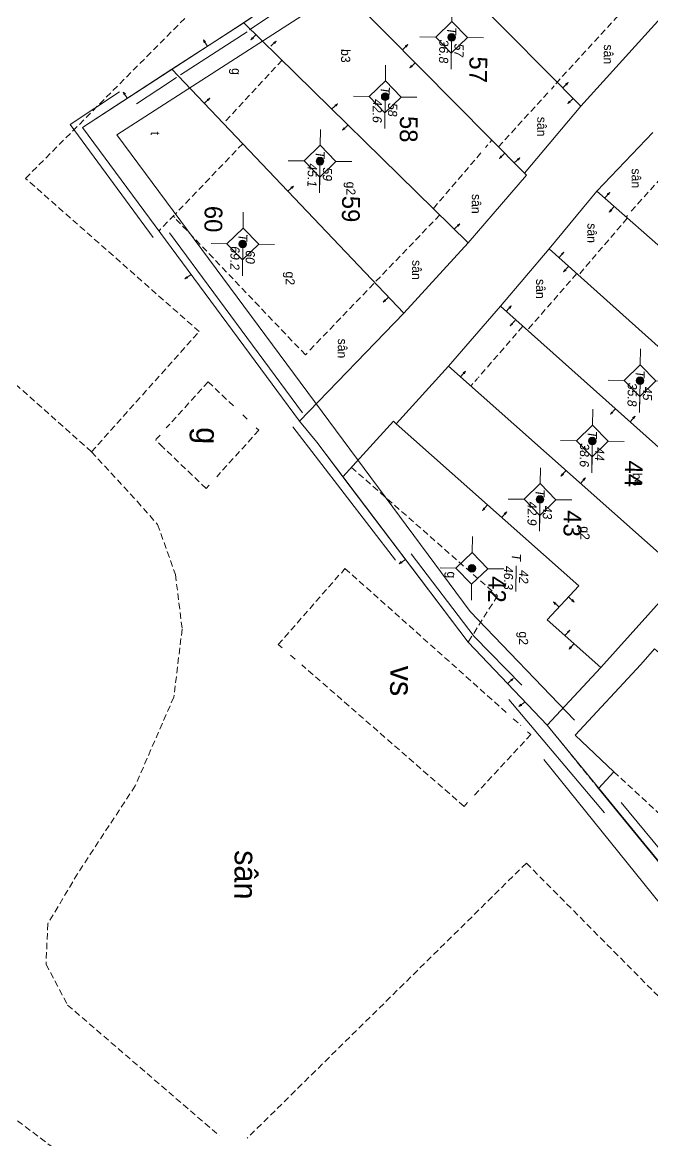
# Model space of a CAD drawing. Extents: x 601689 to 602595, y 1189742 to 1190763.
# Drawn here: x 602090.11 to 602114.89, y 1190480.78 to 1190524.76 of the extents above; entities that cross this region are included whole.
import ezdxf
from ezdxf.enums import TextEntityAlignment as Align

# ---------------------------------------------------------------- set-up
doc = ezdxf.new("R2010")
doc.units = 0
doc.header["$MEASUREMENT"] = 0
doc.linetypes.add('HIDDEN', pattern=[0.375, 0.25, -0.125])
for name, color, linetype in [('10', 250, 'Continuous'), ('11', 7, 'Continuous'), ('13', 7, 'Continuous'), ('14', 7, 'Continuous'), ('15', 7, 'Continuous'), ('16', 7, 'Continuous'), ('22', 7, 'Continuous'), ('53', 7, 'Continuous'), ('57', 7, 'Continuous')]:
    doc.layers.add(name, color=color, linetype=linetype)
doc.styles.add('TXT', font='vnshx.shx')

# ---------------------------------------------------------------- blocks, each defined once
blk = doc.blocks.new('NH3R')
at = {"layer": '16', "color": 7, "linetype": 'Continuous', "lineweight": 0}
for p, q in [((0, 0), (0.297, -0.005)), ((0.297, -0.005), (0.186, 0.031)), ((0.297, -0.005), (0.189, -0.033))]:
    blk.add_line(p, q, dxfattribs=at)
blk = doc.blocks.new('*M2149214921492149')
at = {"layer": '13', "color": 3, "linetype": 'Continuous', "lineweight": 0}
blk.add_line((602329.837, 1189775.852), (602330.857, 1189775.852), dxfattribs=at)
at = {"layer": '13', "color": 3, "linetype": 'Continuous', "lineweight": 0, "style": 'TXT', "oblique": 7.6055}
for s, p in [('45', (602329.987, 1189776.152)), ('35.8', (602329.837, 1189775.552))]:
    blk.add_text(s, height=0.36, dxfattribs=at).set_placement(p, align=Align.MIDDLE_LEFT)
blk.add_text('T', height=0.36, dxfattribs=at).set_placement((602329.64, 1189775.852), align=Align.MIDDLE_RIGHT)
blk = doc.blocks.new('*M2150215021502150')
at = {"layer": '13', "color": 3, "linetype": 'Continuous', "lineweight": 0}
blk.add_line((602332.243, 1189774.009), (602333.263, 1189774.009), dxfattribs=at)
at = {"layer": '13', "color": 3, "linetype": 'Continuous', "lineweight": 0, "style": 'TXT', "oblique": 7.6055}
blk.add_text('T', height=0.36, dxfattribs=at).set_placement((602332.046, 1189774.009), align=Align.MIDDLE_RIGHT)
for s, p in [('44', (602332.393, 1189774.309)), ('38.6', (602332.243, 1189773.709))]:
    blk.add_text(s, height=0.36, dxfattribs=at).set_placement(p, align=Align.MIDDLE_LEFT)
blk = doc.blocks.new('*M2152215221522152')
at = {"layer": '13', "color": 3, "linetype": 'Continuous', "lineweight": 0}
blk.add_line((602334.571, 1189771.986), (602335.591, 1189771.986), dxfattribs=at)
at = {"layer": '13', "color": 3, "linetype": 'Continuous', "lineweight": 0, "style": 'TXT', "oblique": 7.6055}
for s, p in [('43', (602334.721, 1189772.286)), ('42.9', (602334.571, 1189771.686))]:
    blk.add_text(s, height=0.36, dxfattribs=at).set_placement(p, align=Align.MIDDLE_LEFT)
blk.add_text('T', height=0.36, dxfattribs=at).set_placement((602334.374, 1189771.986), align=Align.MIDDLE_RIGHT)
blk = doc.blocks.new('*M2155215521552155')
at = {"layer": '13', "color": 3, "linetype": 'Continuous', "lineweight": 0}
blk.add_line((602337.322, 1189769.348), (602338.342, 1189769.348), dxfattribs=at)
at = {"layer": '13', "color": 3, "linetype": 'Continuous', "lineweight": 0, "style": 'TXT', "oblique": 7.6055}
for s, p in [('42', (602337.472, 1189769.648)), ('46.3', (602337.322, 1189769.048))]:
    blk.add_text(s, height=0.36, dxfattribs=at).set_placement(p, align=Align.MIDDLE_LEFT)
blk.add_text('T', height=0.36, dxfattribs=at).set_placement((602337.125, 1189769.348), align=Align.MIDDLE_RIGHT)
blk = doc.blocks.new('*M2156215621562156')
at = {"layer": '13', "color": 3, "linetype": 'Continuous', "lineweight": 0}
blk.add_line((602316.447, 1189768.246), (602317.467, 1189768.246), dxfattribs=at)
at = {"layer": '13', "color": 3, "linetype": 'Continuous', "lineweight": 0, "style": 'TXT', "oblique": 7.6055}
blk.add_text('T', height=0.36, dxfattribs=at).set_placement((602316.25, 1189768.246), align=Align.MIDDLE_RIGHT)
for s, p in [('57', (602316.597, 1189768.546)), ('36.8', (602316.447, 1189767.946))]:
    blk.add_text(s, height=0.36, dxfattribs=at).set_placement(p, align=Align.MIDDLE_LEFT)
blk = doc.blocks.new('*M2158215821582158')
at = {"layer": '13', "color": 3, "linetype": 'Continuous', "lineweight": 0}
blk.add_line((602318.822, 1189765.669), (602319.842, 1189765.669), dxfattribs=at)
at = {"layer": '13', "color": 3, "linetype": 'Continuous', "lineweight": 0, "style": 'TXT', "oblique": 7.6055}
blk.add_text('T', height=0.36, dxfattribs=at).set_placement((602318.625, 1189765.669), align=Align.MIDDLE_RIGHT)
for s, p in [('58', (602318.972, 1189765.969)), ('42.6', (602318.822, 1189765.369))]:
    blk.add_text(s, height=0.36, dxfattribs=at).set_placement(p, align=Align.MIDDLE_LEFT)
blk = doc.blocks.new('*M2160216021602160')
at = {"layer": '13', "color": 3, "linetype": 'Continuous', "lineweight": 0}
blk.add_line((602321.391, 1189763.145), (602322.411, 1189763.145), dxfattribs=at)
at = {"layer": '13', "color": 3, "linetype": 'Continuous', "lineweight": 0, "style": 'TXT', "oblique": 7.6055}
for s, p in [('59', (602321.541, 1189763.445)), ('45.1', (602321.391, 1189762.845))]:
    blk.add_text(s, height=0.36, dxfattribs=at).set_placement(p, align=Align.MIDDLE_LEFT)
blk.add_text('T', height=0.36, dxfattribs=at).set_placement((602321.194, 1189763.145), align=Align.MIDDLE_RIGHT)
blk = doc.blocks.new('*M2162216221622162')
at = {"layer": '13', "color": 3, "linetype": 'Continuous', "lineweight": 0}
blk.add_line((602324.692, 1189760.157), (602325.712, 1189760.157), dxfattribs=at)
at = {"layer": '13', "color": 3, "linetype": 'Continuous', "lineweight": 0, "style": 'TXT', "oblique": 7.6055}
for s, p in [('60', (602324.842, 1189760.457)), ('69.2', (602324.692, 1189759.857))]:
    blk.add_text(s, height=0.36, dxfattribs=at).set_placement(p, align=Align.MIDDLE_LEFT)
blk.add_text('T', height=0.36, dxfattribs=at).set_placement((602324.495, 1189760.157), align=Align.MIDDLE_RIGHT)
blk = doc.blocks.new('CENTRD')
at = {"layer": '11', "linetype": 'Continuous', "lineweight": 0}
h = blk.add_hatch(color=2, dxfattribs=at)
edge = h.paths.add_edge_path()
edge.add_arc((0, 0), 0.15, 0, 360)
at = {"layer": '11', "color": 2, "linetype": 'Continuous', "lineweight": 0}
for p, q in [((0, 1.25), (0, 0.625)), ((0, 0.625), (-0.625, 0)), ((0.625, 0), (0, 0.625)), ((-0.625, 0), (-1.25, 0)), ((-0.625, 0), (0, -0.625)), ((0, -0.625), (0.625, 0)), ((1.25, 0), (0.625, 0)), ((0, -0.625), (0, -1.25))]:
    blk.add_line(p, q, dxfattribs=at)
blk.add_circle((0, 0), 0.15, dxfattribs=at)

msp = doc.modelspace()

# ---------------------------------------------------------------- linework, layer by layer
at = {"layer": '10', "color": 7, "linetype": 'Continuous', "lineweight": 0}
for p, q in [((602112.06, 1190521.465), (602104.919, 1190528.704)), ((602101.904, 1190526.865), (602098.815, 1190524.748)), ((602109.844, 1190518.836), (602101.904, 1190526.865)), ((602098.815, 1190524.748), (602095.989, 1190522.916)), ((602107.636, 1190516.096), (602098.815, 1190524.748)), ((602105.108, 1190513.32), (602095.989, 1190522.916)), ((602112.06, 1190521.465), (602109.844, 1190518.836)), ((602114.896, 1190520.427), (602112.694, 1190518.117)), ((602112.694, 1190518.117), (602110.813, 1190515.853)), ((602112.694, 1190518.117), (602121.854, 1190510.041)), ((602107.636, 1190516.096), (602105.108, 1190513.32)), ((602110.813, 1190515.853), (602108.902, 1190513.598)), ((602119.882, 1190507.727), (602110.813, 1190515.853)), ((602108.902, 1190513.598), (602106.859, 1190511.237)), ((602108.902, 1190513.598), (602117.952, 1190505.524)), ((602105.108, 1190513.32), (602100.999, 1190509.077)), ((602106.859, 1190511.237), (602104.808, 1190508.974)), ((602106.859, 1190511.237), (602116.107, 1190503.02)), ((602112.847, 1190499.394), (602116.107, 1190503.02))]:
    msp.add_line(p, q, dxfattribs=at)
for points in [[(602059.133, 1190556.904), (602065.161, 1190559.651), (602069.69, 1190561.769), (602070.474, 1190562.038), (602088.17, 1190546.295), (602090.72, 1190544.19), (602102.397, 1190533.709), (602106.555, 1190529.842), (602104.919, 1190528.704), (602101.904, 1190526.865), (602098.764, 1190524.719), (602092.467, 1190520.625), (602100.999, 1190509.077), (602101.678, 1190508.248), (602107.631, 1190500.385), (602110.736, 1190497.123), (602119.293, 1190486.665), (602120.788, 1190484.804), (602129.978, 1190473.057), (602130.484, 1190472.141), (602134.061, 1190465.271)], [(602112.06, 1190521.465), (602115.207, 1190524.943), (602115.04, 1190525.105)], [(602095.989, 1190522.916), (602092.467, 1190520.625), (602100.999, 1190509.077)], [(602109.844, 1190518.836), (602109.923, 1190518.755), (602107.636, 1190516.096)], [(602100.999, 1190509.077), (602101.678, 1190508.248), (602102.71, 1190506.884)], [(602102.71, 1190506.884), (602104.7, 1190509.076), (602104.808, 1190508.974)], [(602104.808, 1190508.974), (602111.982, 1190502.595), (602110.743, 1190501.262), (602112.847, 1190499.394)], [(602102.71, 1190506.884), (602107.631, 1190500.385), (602110.736, 1190497.123), (602112.847, 1190499.394)], [(602115.146, 1190499.962), (602114.958, 1190500.125), (602114.419, 1190499.502), (602111.84, 1190496.728), (602113.362, 1190495.287), (602112.762, 1190494.624), (602120.788, 1190484.804)]]:
    msp.add_lwpolyline(points, dxfattribs=at)
at = {"layer": '14', "color": 6, "linetype": 'HIDDEN', "lineweight": 0}
for p, q in [((602090.23, 1190518.625), (602103.868, 1190532.328)), ((602111.082, 1190522.35), (602113.925, 1190525.461)), ((602100.315, 1190523.277), (602098.01, 1190520.788)), ((602108.828, 1190519.87), (602110.808, 1190522.033)), ((602110.909, 1190522.141), (602111.021, 1190522.271)), ((602108.48, 1190520.035), (602108.562, 1190520.124)), ((602098.769, 1190519.988), (602096.131, 1190517.234)), ((602106.265, 1190517.445), (602108.216, 1190519.718)), ((602108.317, 1190519.837), (602108.409, 1190519.946)), ((602115.963, 1190519.482), (602114.013, 1190517.299)), ((602097.057, 1190512.601), (602090.23, 1190518.625)), ((602096.071, 1190517.185), (602095.471, 1190516.553)), ((602096.099, 1190517.085), (602096.04, 1190517.145)), ((602101.235, 1190511.683), (602096.158, 1190517.014)), ((602106.521, 1190517.191), (602101.388, 1190511.851)), ((602113.89, 1190517.06), (602111.969, 1190514.817)), ((602113.901, 1190517.17), (602113.84, 1190517.101)), ((602111.9, 1190514.878), (602109.959, 1190512.654)), ((602092.823, 1190507.869), (602085.917, 1190514.034)), ((602109.782, 1190512.807), (602108.033, 1190510.791)), ((602092.823, 1190507.869), (602097.057, 1190512.601)), ((602101.306, 1190511.752), (602101.235, 1190511.683)), ((602097.411, 1190510.626), (602095.766, 1190508.809)), ((602097.411, 1190510.626), (602098.477, 1190509.601)), ((602107.821, 1190510.554), (602107.739, 1190510.455)), ((602108.003, 1190510.751), (602107.901, 1190510.643)), ((602098.773, 1190509.327), (602099.039, 1190509.064)), ((602099.404, 1190508.719), (602097.749, 1190506.892)), ((602099.296, 1190508.82), (602099.404, 1190508.719)), ((602095.522, 1190508.532), (602095.339, 1190508.335)), ((602095.635, 1190508.05), (602095.339, 1190508.335)), ((602097.333, 1190506.427), (602095.645, 1190508.04)), ((602103.044, 1190507.259), (602108.578, 1190502.393)), ((602097.454, 1190506.555), (602097.333, 1190506.427)), ((602102.648, 1190503.104), (602102.791, 1190503.282)), ((602102.791, 1190503.282), (602109.172, 1190497.584)), ((602108.786, 1190502.21), (602107.631, 1190500.385)), ((602108.716, 1190502.271), (602108.786, 1190502.21)), ((602100.831, 1190499.709), (602100.564, 1190499.942)), ((602107.472, 1190493.927), (602101.088, 1190499.495)), ((602109.409, 1190497.371), (602109.706, 1190497.107)), ((602113.362, 1190495.287), (602120.224, 1190488.962)), ((602107.604, 1190494.075), (602107.472, 1190493.927)), ((602109.922, 1190491.693), (602098.943, 1190480.874)), ((602109.922, 1190491.693), (602129.581, 1190471.863))]:
    msp.add_line(p, q, dxfattribs=at)
for points in [[(602100.317, 1190500.166), (602100.169, 1190500.288), (602102.567, 1190503.035)], [(602109.972, 1190496.863), (602110.101, 1190496.751), (602107.889, 1190494.371)]]:
    msp.add_lwpolyline(points, dxfattribs=at)
at = {"layer": '22', "color": 7, "linetype": 'HIDDEN', "lineweight": 0}
msp.add_line((602110.736, 1190497.123), (602112.762, 1190494.624), dxfattribs=at)
for points in [[(602092.823, 1190507.869), (602094.616, 1190505.924), (602095.424, 1190505.013), (602096.126, 1190503.044), (602096.387, 1190500.9), (602096.06, 1190498.224), (602094.543, 1190494.735), (602092.275, 1190491.275), (602091.108, 1190489.311), (602091.036, 1190487.722), (602091.884, 1190486.111), (602097.854, 1190480.968)], [(602086.431, 1190483.715), (602086.912, 1190483.809), (602092.139, 1190479.887), (602101.869, 1190471.063)]]:
    msp.add_lwpolyline(points, dxfattribs=at)
at = {"layer": '57', "color": 172, "linetype": 'Continuous', "lineweight": 0}
for p, q in [((602101.483, 1190526.111), (602099.041, 1190524.465)), ((602098.94, 1190524.396), (602096.326, 1190522.692)), ((602095.89, 1190516.478), (602101.124, 1190509.405)), ((602100.746, 1190508.85), (602104.775, 1190503.614)), ((602109.229, 1190498.123), (602112.999, 1190493.672)), ((602122.536, 1190480.97), (602110.607, 1190495.765)), ((602113.655, 1190494.072), (602118.003, 1190488.803))]:
    msp.add_line(p, q, dxfattribs=at)
for points in [[(602111.809, 1190497.317), (602107.707, 1190501.584), (602093.823, 1190520.336), (602106.678, 1190528.63), (602108.142, 1190529.62), (602102.495, 1190534.978)], [(602096.164, 1190522.594), (602095.468, 1190522.133), (602094.59, 1190521.555)], [(602093.927, 1190522.035), (602091.989, 1190520.751), (602095.249, 1190516.306)], [(602105.398, 1190503.856), (602107.864, 1190500.602), (602109.738, 1190498.687)]]:
    msp.add_lwpolyline(points, dxfattribs=at)

# ---------------------------------------------------------------- block references
at = {"layer": '11', "color": 2, "linetype": 'Continuous', "lineweight": 0, "rotation": 269.1680420500809}
for p in [(602106.981, 1190524.172), (602104.37, 1190521.835), (602101.809, 1190519.303), (602098.773, 1190516.046), (602114.392, 1190510.673), (602112.514, 1190508.294), (602110.458, 1190505.996), (602107.78, 1190503.284)]:
    msp.add_blockref('CENTRD', p, dxfattribs=at)
at = {"layer": '13', "color": 3, "linetype": 'Continuous', "lineweight": 0, "rotation": 269.1680420500809}
for name, p in [('*M2156215621562156', (-578790.27, 1810052.359)), ('*M2158215821582158', (-578790.27, 1810052.359)), ('*M2160216021602160', (-578790.27, 1810052.359)), ('*M2162216221622162', (-578790.27, 1810052.359)), ('*M2149214921492149', (-578790.27, 1810052.359)), ('*M2150215021502150', (-578790.27, 1810052.359)), ('*M2152215221522152', (-578790.27, 1810052.359)), ('*M2155215521552155', (-578788.523, 1810052.543))]:
    msp.add_blockref(name, p, dxfattribs=at)
at = {"layer": '16', "color": 7, "linetype": 'Continuous', "lineweight": 0}
for p, xscale, yscale, rotation in [((602097.381, 1190523.817), 0.999998993607092, 0.999998993607092, 122.9930087640185), ((602099.871, 1190523.823), 0.9999981881711102, 0.9999981881711102, 43.54450921256851), ((602094.233, 1190521.77), 1.000001123431792, 1.000001123431792, 123.0597551731476), ((602097.261, 1190521.579), 0.9999981881711102, 0.9999981881711102, 43.54450921256851), ((602102.278, 1190521.36), 0.9999981881711102, 0.9999981881711102, 43.54450921256851), ((602111.764, 1190521.77), 0.9999984431225468, 0.9999984431225468, 224.6106421523599), ((602100.544, 1190518.123), 0.9999981881711102, 0.9999981881711102, 43.54450921256851), ((602113, 1190517.852), 1.000002788269996, 1.000002788269996, 48.59574423831042), ((602113.376, 1190517.518), 1.000002788269996, 1.000002788269996, 228.5957442383104), ((602107.084, 1190516.634), 0.9999981881711102, 0.9999981881711102, 43.54450921256851), ((602111.198, 1190515.507), 1.00000143021829, 1.00000143021829, 48.14136923349815), ((602096.739, 1190514.845), 1.000001982381704, 1.000001982381704, 216.4599743780674), ((602111.584, 1190515.162), 1.00000143021829, 1.00000143021829, 228.141369233498), ((602107.333, 1190510.82), 0.9999975318348489, 0.9999975318348489, 48.36854307137001), ((602111.483, 1190507.133), 0.9999975318348489, 0.9999975318348489, 228.36854307137), ((602112.046, 1190506.625), 0.9999975318348489, 0.9999975318348489, 48.36854307137001), ((602111.434, 1190500.643), 1.000002001149272, 1.000002001149272, 48.38744121173476), ((602111.801, 1190500.328), 1.000002001149272, 1.000002001149272, 228.3874412117345), ((602109.188, 1190498.754), 1.000001082383803, 1.000001082383803, 43.58243363248697)]:
    msp.add_blockref('NH3R', p, dxfattribs=dict(at, xscale=xscale, yscale=yscale, rotation=rotation))
for p, rotation in [((602099.298, 1190524.281), 225.4974547106876), ((602105.05, 1190523.682), 44.6859194425861), ((602105.553, 1190523.175), 224.6859194425861), ((602111.35, 1190522.186), 44.6859194425861), ((602094.233, 1190521.77), 123.0582014781826), ((602102.91, 1190520.731), 225.4974547106876), ((602109.074, 1190519.616), 224.6859194425861), ((602109.449, 1190519.231), 44.6859194425861), ((602096.739, 1190514.845), 216.4550123400529), ((602104.507, 1190513.959), 225.4974547106876), ((602109.129, 1190513.395), 48.26430443074174), ((602109.484, 1190513.041), 228.2643044307417), ((602113.427, 1190509.566), 228.2643044307417), ((602113.999, 1190509.049), 48.26430443074174), ((602108.394, 1190505.785), 228.3496172508076), ((602108.948, 1190505.288), 48.34961725080765), ((602105.165, 1190503.64), 217.1409795893889), ((602111.585, 1190502.161), 317.1111022061611), ((602111.209, 1190501.767), 137.1111022061611), ((602109.869, 1190498.035), 217.1409795893889)]:
    msp.add_blockref('NH3R', p, dxfattribs=dict(at, rotation=rotation))

# ---------------------------------------------------------------- texts
at = {"layer": '15', "color": 7, "linetype": 'Continuous', "lineweight": 0, "style": 'TXT'}
for s, height, p in [('b3', 0.36, (602102.82, 1190523.713)), ('s%%169n', 0.36, (602113.153, 1190523.891)), ('g', 0.36, (602098.52, 1190522.961)), ('s%%169n', 0.36, (602110.534, 1190521.047)), ('t', 0.36, (602095.335, 1190520.465)), ('s%%169n', 0.36, (602114.246, 1190519.015)), ('g2', 0.36, (602103.028, 1190518.499)), ('s%%169n', 0.36, (602107.962, 1190518.012)), ('s%%169n', 0.36, (602112.507, 1190516.86)), ('s%%169n', 0.36, (602105.617, 1190515.413)), ('g2', 0.36, (602100.64, 1190514.962)), ('s%%169n', 0.36, (602110.487, 1190514.667)), ('s%%169n', 0.36, (602102.694, 1190512.324)), ('g', 0.9, (602097.397, 1190508.836)), ('b4', 0.36, (602114.282, 1190507.045)), ('g2', 0.36, (602112.234, 1190504.942)), ('g', 0.36, (602106.989, 1190503.164)), ('g2', 0.36, (602109.816, 1190500.806)), ('vs', 0.9, (602105.028, 1190499.461)), (' s%%169n', 0.9, (602098.913, 1190492.535))]:
    msp.add_text(s, height=height, rotation=269.2144, dxfattribs=at).set_placement(p, align=Align.MIDDLE_LEFT)
at = {"layer": '53', "color": 200, "linetype": 'Continuous', "lineweight": 0, "style": 'TXT'}
for s, p in [('57', (602108.036, 1190523.421)), ('58', (602105.304, 1190521.079)), ('59', (602103.031, 1190517.939)), ('60', (602097.625, 1190517.544)), ('44', (602114.149, 1190507.527)), ('43', (602111.742, 1190505.57)), ('42', (602108.777, 1190502.979))]:
    msp.add_text(s, height=0.7, rotation=269.2144, dxfattribs=at).set_placement(p, align=Align.MIDDLE_LEFT)

doc.saveas('drawing.dxf')
